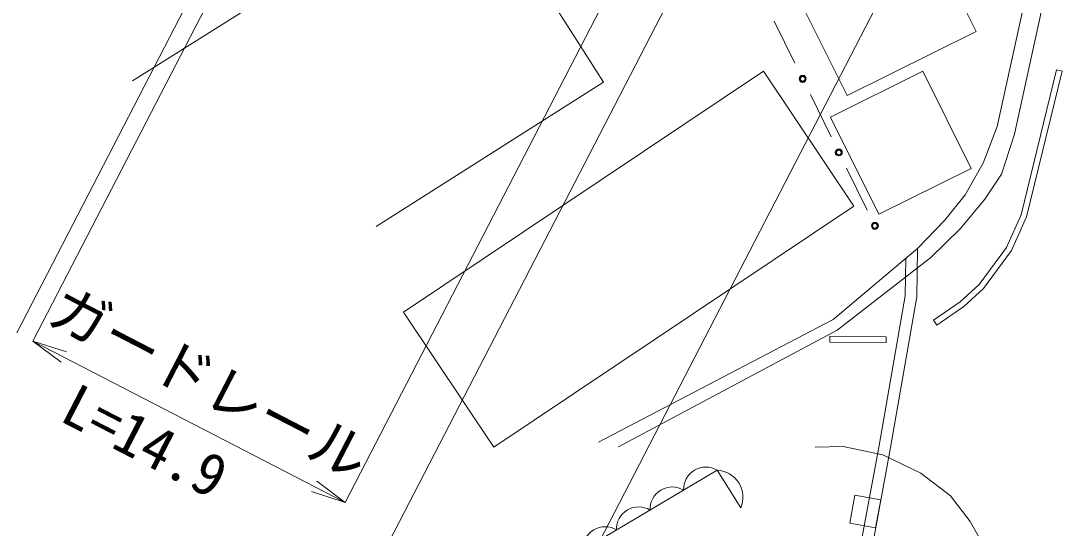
# Model space of a CAD drawing. Units: millimetres, scale not verified. Extents: x 40000 to 680000, y 20000 to 380000.
# Drawn here: x 135584 to 180293, y 240344 to 262135 of the extents above; entities that cross this region are included whole.
import ezdxf
from ezdxf.enums import TextEntityAlignment as Align

# ---------------------------------------------------------------- set-up
doc = ezdxf.new("R2010")
doc.units = ezdxf.units.MM
doc.header["$LTSCALE"] = 1000
doc.layers.add('M-BGD', color=7, linetype='Continuous', lineweight=13)
doc.layers.add('M-STR-HTXT', color=7, linetype='Continuous', lineweight=13)
doc.styles.add('ＭＳ ゴシック', font='')
doc.styles.get('ＭＳ ゴシック').set_extended_font_data('MS Gothic')

msp = doc.modelspace()

# ---------------------------------------------------------------- linework, layer by layer
at = {"layer": 'M-BGD'}
for p, q in [((163805, 273517), (171061, 258924)), ((154795, 268638), (140379, 259556)), ((160598, 259495), (154795, 268638)), ((176599, 261678), (175773, 263339)), ((178616, 262673), (177503, 257597)), ((178253, 257268), (179391, 262510)), ((168822, 260315), (167932, 262125)), ((171061, 258924), (176599, 261678)), ((152012, 249626), (167470, 259968)), ((167470, 259968), (171349, 254171)), ((170344, 257996), (174310, 259967)), ((174310, 259967), (176383, 255797)), ((180050, 260033), (178529, 253805)), ((180293, 259973), (178766, 253723)), ((180050, 260033), (180293, 259973)), ((150835, 253297), (160598, 259495)), ((170373, 257158), (169483, 258968)), ((172416, 253826), (170344, 257996)), ((177503, 257597), (176901, 256025)), ((177687, 255551), (178253, 257268)), ((171923, 254001), (171034, 255811)), ((176383, 255797), (172416, 253826)), ((176901, 256025), (176123, 254661)), ((176973, 254470), (177687, 255551)), ((176123, 254661), (175257, 253566)), ((175932, 253221), (176973, 254470)), ((171349, 254171), (155891, 243829)), ((175257, 253566), (174087, 252355)), ((178529, 253805), (177901, 252404)), ((178766, 253723), (178118, 252277)), ((174651, 251966), (175932, 253221)), ((174087, 252355), (170465, 249301)), ((174054, 250282), (174079, 252349)), ((177901, 252404), (176730, 250805)), ((178118, 252277), (176916, 250637)), ((170639, 248851), (174651, 251966)), ((173555, 250329), (173574, 251923)), ((176730, 250805), (175910, 250062)), ((176916, 250637), (176065, 249866)), ((172429, 243899), (173555, 250329)), ((172921, 243811), (174054, 250282)), ((175910, 250062), (174766, 249273)), ((155891, 243829), (152012, 249626)), ((176065, 249866), (174908, 249067)), ((170465, 249301), (160381, 244035)), ((174908, 249067), (174766, 249273)), ((161245, 243831), (170639, 248851)), ((170321, 248338), (170324, 248588)), ((172742, 248565), (170324, 248588)), ((172740, 248315), (170321, 248338)), ((172742, 248565), (172740, 248315)), ((170894, 243848), (169686, 243819)), ((170458, 233225), (172429, 243899)), ((172600, 243494), (170894, 243848)), ((170950, 233136), (172921, 243811)), ((174225, 242712), (172600, 243494)), ((165483, 242830), (155393, 236852)), ((166490, 241215), (165483, 242830)), ((175498, 241740), (174225, 242712)), ((171393, 241761), (171172, 240565)), ((172505, 241555), (171393, 241761)), ((172284, 240359), (172505, 241555)), ((176342, 240635), (175498, 241740)), ((171172, 240565), (172284, 240359)), ((177190, 239138), (176342, 240635))]:
    msp.add_line(p, q, dxfattribs=at)
for centre, radius in [((169152, 259642), 150), ((169152, 259642), 120), ((169152, 259642), 100), ((170703, 256485), 150), ((170703, 256485), 120), ((170703, 256485), 100), ((172254, 253328), 150), ((172254, 253328), 120), ((172254, 253328), 100)]:
    msp.add_circle(centre, radius, dxfattribs=at)
for centre, radius, start, end in [((164993, 242015), 952, 58.9867, 182.3093), ((165430, 241676), 1156, 336.4957, 87.3702), ((163551, 241161), 952, 58.9867, 182.3093), ((162110, 240307), 952, 58.9867, 182.3093), ((160669, 239452), 952, 58.9867, 182.3093)]:
    msp.add_arc(centre, radius, start, end, dxfattribs=at)
at = {"layer": 'M-STR-HTXT'}
for p, q in [((135410, 248735), (154338, 285373)), ((136098, 248380), (154916, 284805)), ((146323, 229950), (172610, 280832)), ((149505, 241453), (168294, 277822)), ((153475, 226315), (178316, 274399)), ((136098, 248380), (149505, 241453)), ((136098, 248380), (137316, 247469)), ((136098, 248380), (137545, 247913)), ((149505, 241453), (148287, 242364)), ((149505, 241453), (148058, 241920))]:
    msp.add_line(p, q, dxfattribs=at)

# ---------------------------------------------------------------- texts
at = {"layer": 'M-STR-HTXT', "style": 'ＭＳ ゴシック'}
for s, p in [('ガードレール', (143030, 245293)), ('L=14.9', (140250, 242787))]:
    msp.add_text(s, height=1833, rotation=332.678, dxfattribs=at).set_placement(p, align=Align.BOTTOM_CENTER)

doc.saveas('drawing.dxf')
